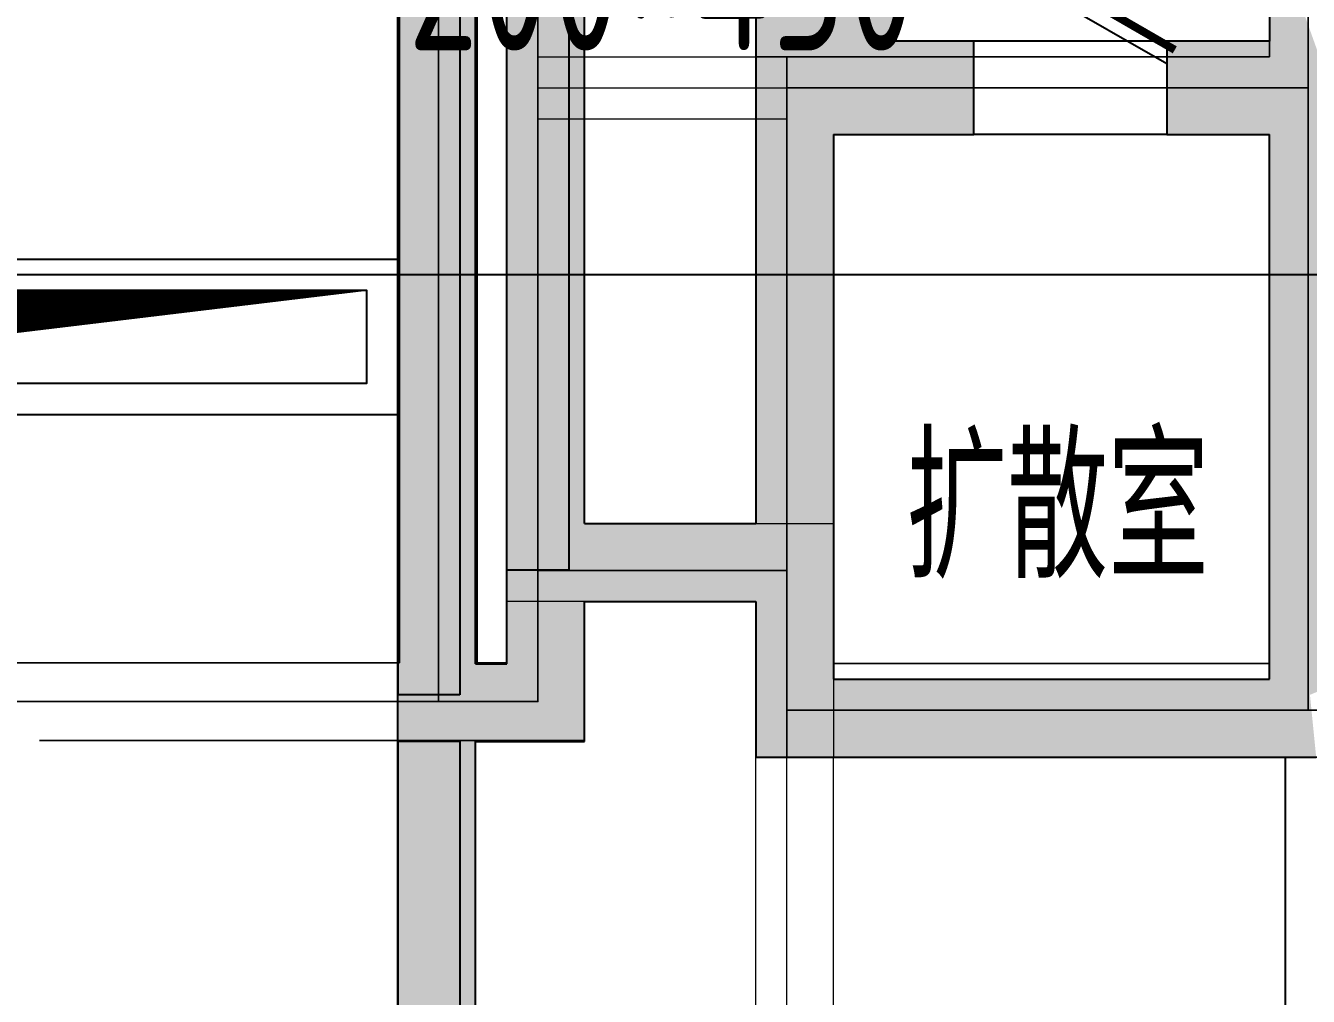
# Model space of a CAD drawing. Extents: x 369444 to 684549, y -549309 to 575337.
# Drawn here: x 390430 to 394549, y 460388 to 463507 of the extents above; entities that cross this region are included whole.
import ezdxf

# ---------------------------------------------------------------- set-up
doc = ezdxf.new("R2010")
doc.units = 0
doc.header["$LTSCALE"] = 1000
doc.header["$MEASUREMENT"] = 0
for name, color, linetype, lineweight, true_color in [('-1-0-1', 7, 'Continuous', 0, 0xc0c0c0), ('-1-1-2', 7, 'Continuous', 0, 0xc0c0c0), ('-2-0-1', 1, 'Continuous', 0, 0xff0000), ('-2-1-2', 9, 'Continuous', 0, 0x808080), ('1-6-1', 7, 'Continuous', 0, 0x55ff55), ('1-6-2', 7, 'Continuous', 0, 0x55ff55), ('12-6-1', 4, 'Continuous', 0, 0x00ffff), ('12-6-2', 4, 'Continuous', 0, 0x00ffff), ('12-6-5', 4, 'Continuous', 0, 0x00ffff)]:
    doc.layers.add(name, color=color, linetype=linetype, lineweight=lineweight, true_color=true_color)
for name, color, linetype in [('DOTE', 1, 'Continuous'), ('PUB_HATCH', 8, 'Continuous'), ('WALL', 9, 'Continuous'), ('WINDOW', 4, 'Continuous'), ('填充', 8, 'Continuous'), ('排水', 61, 'Continuous')]:
    doc.layers.add(name, color=color, linetype=linetype)
doc.styles.add('_TCH_DIM', font='SIMPLEX', dxfattribs={"bigfont": 'GBCBIG'})
doc.styles.add('yjkcad', font='yjkeng.shx', dxfattribs={"width": 0.7, "height": 250, "bigfont": 'yjkchn.shx'})

# ---------------------------------------------------------------- blocks, each defined once
blk = doc.blocks.new('$DorLib2D$00000192')
at = {"color": 0}
blk.add_line((-0.4999999999906706, 0.1249999999948415), (0.3660254037936426, 0.6249999999947988), dxfattribs=at)
at = {"color": 0, "const_width": 0.0416666666666667}
blk.add_lwpolyline([(-0.5416666666573526, 0.1971687836435301), (0.3243587371270884, 0.6971687836435052)], dxfattribs=at)

msp = doc.modelspace()

# ---------------------------------------------------------------- hatches: boundary and pattern name
at = {"layer": 'PUB_HATCH'}
h = msp.add_hatch(color=256, dxfattribs=at)
h.dxf.hatch_style = 1
h.paths.add_polyline_path([(433674.4847116452, 461706.9707464862), (433674.4847116452, 462106.9707464862), (434074.4847116452, 462106.9707464862), (434074.4847116452, 461706.9707464862)], flags=17)
h.paths.add_polyline_path([(405174.4847116452, 461706.9707464862), (405174.4847116452, 462106.9707464862), (404774.4847116452, 462106.9707464862), (404774.4847116452, 461706.9707464862)], flags=17)
h.paths.add_polyline_path([(419974.4847116452, 457856.9707464862), (420074.4847116452, 457856.9707464862), (420074.4847116452, 458356.9707464862), (419574.4847116452, 458356.9707464862), (419574.4847116452, 457856.9707464862), (419724.4847116452, 457856.9707464862)], flags=17)
h.paths.add_polyline_path([(420174.4847116452, 458356.9707464862), (419574.4847116452, 458356.9707464862), (419574.4847116452, 455256.9707464862), (419974.4847116452, 455256.9707464862), (419974.4847116452, 455456.9707464862), (419824.4847116452, 455456.9707464862), (419824.4847116452, 458106.9707464862), (420174.4847116452, 458106.9707464862)])
h.paths.add_polyline_path([(399474.4847116452, 455256.9707464862), (399474.4847116452, 460256.9707464862), (400224.4847116452, 460256.9707464862), (400224.4847116452, 460006.9707464862), (399724.4847116452, 460006.9707464862), (399724.4847116452, 455256.9707464862)])
h.paths.add_polyline_path([(409249.4847116452, 456956.9707464862), (409249.4847116452, 460256.9707464862), (409499.4847116452, 460256.9707464862), (409499.4847116452, 456956.9707464862)])
h.paths.add_polyline_path([(393024.4847116452, 457656.9707464862), (393024.4847116452, 452106.9707464862), (393524.4847116452, 452106.9707464862), (393524.4847116452, 451856.9707464862), (392774.4847116452, 451856.9707464862), (392774.4847116452, 457656.9707464862)])
h.paths.add_polyline_path([(396324.4847116452, 451856.9707464862), (395424.4847116452, 451856.9707464862), (395424.4847116452, 452106.9707464862), (396324.4847116452, 452106.9707464862), (396324.4847116452, 454356.9707464862), (396574.4847116452, 454356.9707464862), (396574.4847116452, 452106.9707464862), (397124.4847116452, 452106.9707464862), (397124.4847116452, 451856.9707464862)])
h.paths.add_polyline_path([(402924.4847116452, 453556.9707464862), (402924.4847116452, 451106.9707464862), (403824.4847116452, 451106.9707464862), (403824.4847116452, 450856.9707464862), (402674.4847116452, 450856.9707464862), (402674.4847116452, 453556.9707464862)])
h.paths.add_polyline_path([(405624.4847116452, 459556.9707464862), (405624.4847116452, 460256.9707464862), (407674.4847116452, 460256.9707464862), (407674.4847116452, 460006.9707464862), (405874.4847116452, 460006.9707464862), (405874.4847116452, 459556.9707464862)])
h.paths.add_polyline_path([(416074.4847116452, 453556.9707464862), (416074.4847116452, 450856.9707464862), (414924.4847116452, 450856.9707464862), (414924.4847116452, 451106.9707464862), (415824.4847116452, 451106.9707464862), (415824.4847116452, 453556.9707464862)])
h.paths.add_polyline_path([(413574.4847116452, 458106.9707464862), (413074.4847116452, 458106.9707464862), (413074.4847116452, 455456.9707464862), (413274.4847116452, 455456.9707464862), (413274.4847116452, 455256.9707464862), (412824.4847116452, 455256.9707464862), (412824.4847116452, 458356.9707464862), (413574.4847116452, 458356.9707464862)])
h.paths.add_polyline_path([(419274.4847116452, 453556.9707464862), (419274.4847116452, 450856.9707464862), (418624.4847116452, 450856.9707464862), (418624.4847116452, 451106.9707464862), (419024.4847116452, 451106.9707464862), (419024.4847116452, 453556.9707464862)])
h.paths.add_polyline_path([(406974.4847116452, 461656.7754339862), (406974.4847116452, 462556.9707464862), (410374.4847116452, 462556.9707464862), (410374.4847116452, 461656.7754339862), (410174.4847116452, 461656.7754339862), (410174.4847116452, 462356.9707464862), (407174.4847116452, 462356.9707464862), (407174.4534616452, 461656.7441839862)], flags=17)
h.paths.add_polyline_path([(405274.4847116452, 455456.9707464862), (405674.4847116452, 455456.9707464862), (405674.4847116452, 458106.9707464862), (405174.4847116452, 458106.9707464862), (405174.4847116452, 458356.9707464862), (405874.4847116452, 458356.9707464862), (405874.4847116452, 455256.9707464862), (405274.4847116452, 455256.9707464862)])
h.paths.add_polyline_path([(399724.4847116452, 451106.9707464862), (400124.4847116452, 451106.9707464862), (400124.4847116452, 450856.9707464862), (399474.4847116452, 450856.9707464862), (399474.4847116452, 451856.9707464862), (398924.4847116452, 451856.9707464862), (398924.4847116452, 452106.9707464862), (399474.4847116452, 452106.9707464862), (399474.4847116452, 453756.9707464862), (399724.4847116452, 453756.9707464862), (399724.4847116452, 452106.9707464862)])
h.paths.add_polyline_path([(405924.4847116452, 451106.9707464862), (406124.4847116452, 451106.9707464862), (406124.4847116452, 450856.9707464862), (405924.4847116452, 450856.9707464862), (405524.4847116452, 450856.9707464862), (405524.4847116452, 451106.9707464862), (405674.4847116452, 451106.9707464862), (405674.4847116452, 453556.9707464862), (405924.4847116452, 453556.9707464862)])
h.paths.add_polyline_path([(418674.4847116452, 458356.9707464862), (419274.4847116452, 458356.9707464862), (419274.4847116452, 455256.9707464862), (418874.4847116452, 455256.9707464862), (418874.4847116452, 455456.9707464862), (419024.4847116452, 455456.9707464862), (419024.4847116452, 458106.9707464862), (418674.4847116452, 458106.9707464862)])
h.paths.add_polyline_path([(396324.4847116452, 456906.9707464862), (396324.4847116452, 457406.9707464862), (394524.4847116452, 457406.9707464862), (394524.4847116452, 457656.9707464862), (396574.4847116452, 457656.9707464862), (396574.4847116452, 456906.9707464862)])
h.paths.add_polyline_path([(401924.4847116452, 458106.9707464862), (401374.4847116452, 458106.9707464862), (401374.4847116452, 456306.9707464862), (401124.4847116452, 456306.9707464862), (401124.4847116452, 458356.9707464862), (401924.4847116452, 458356.9707464862)])
h.paths.add_polyline_path([(410174.4847116452, 464206.9707464862), (410174.4847116452, 464756.9707464862), (407974.4847116452, 464756.9707464862), (407974.4847116452, 464206.9707464862), (407774.4847116452, 464206.9707464862), (407774.4847116452, 464956.9707464862), (410374.4847116452, 464956.9707464862), (410374.4847116452, 464206.9707464862)], flags=17)
h.paths.add_polyline_path([(413074.4847116452, 451106.9707464862), (413224.4847116452, 451106.9707464862), (413224.4847116452, 450856.9707464862), (412824.4847116452, 450856.9707464862), (412624.4847116452, 450856.9707464862), (412624.4847116452, 451106.9707464862), (412824.4847116452, 451106.9707464862), (412824.4847116452, 453556.9707464862), (413074.4847116452, 453556.9707464862)])
h.paths.add_polyline_path([(439124.4847116452, 455256.9707464862), (439124.4847116452, 460006.9707464862), (438624.4847116452, 460006.9707464862), (438624.4847116452, 460256.9707464862), (439374.4847116452, 460256.9707464862), (439374.4847116452, 455256.9707464862)])
h.paths.add_polyline_path([(429349.4847116452, 456956.9707464862), (429349.4847116452, 460256.9707464862), (429599.4847116452, 460256.9707464862), (429599.4847116452, 456956.9707464862)])
h.paths.add_polyline_path([(446074.4847116452, 457656.9707464862), (446074.4847116452, 451856.9707464862), (445324.4847116452, 451856.9707464862), (445324.4847116452, 452106.9707464862), (445824.4847116452, 452106.9707464862), (445824.4847116452, 457656.9707464862)])
h.paths.add_polyline_path([(441724.4847116452, 451856.9707464862), (441724.4847116452, 452106.9707464862), (442274.4847116452, 452106.9707464862), (442274.4847116452, 454356.9707464862), (442524.4847116452, 454356.9707464862), (442524.4847116452, 452106.9707464862), (443424.4847116452, 452106.9707464862), (443424.4847116452, 451856.9707464862), (442524.4847116452, 451856.9707464862)])
h.paths.add_polyline_path([(432974.4847116452, 459556.9707464862), (432974.4847116452, 460006.9707464862), (431174.4847116452, 460006.9707464862), (431174.4847116452, 460256.9707464862), (433224.4847116452, 460256.9707464862), (433224.4847116452, 459556.9707464862)])
h.paths.add_polyline_path([(423024.4847116452, 453556.9707464862), (423024.4847116452, 451106.9707464862), (423924.4847116452, 451106.9707464862), (423924.4847116452, 450856.9707464862), (422774.4847116452, 450856.9707464862), (422774.4847116452, 453556.9707464862)])
h.paths.add_polyline_path([(425274.4847116452, 458356.9707464862), (426024.4847116452, 458356.9707464862), (426024.4847116452, 455256.9707464862), (425574.4847116452, 455256.9707464862), (425574.4847116452, 455456.9707464862), (425774.4847116452, 455456.9707464862), (425774.4847116452, 458106.9707464862), (425274.4847116452, 458106.9707464862)])
h.paths.add_polyline_path([(419824.4847116452, 453556.9707464862), (419824.4847116452, 451106.9707464862), (420224.4847116452, 451106.9707464862), (420224.4847116452, 450856.9707464862), (419574.4847116452, 450856.9707464862), (419574.4847116452, 453556.9707464862)])
h.paths.add_polyline_path([(431674.4847116452, 461656.7754339862), (431674.4847116452, 462356.9707464862), (428674.4847116452, 462356.9707464862), (428674.4847116452, 461656.7754339862), (428474.4847116452, 461656.7754339862), (428474.4847116452, 462556.9707464862), (431874.4847116452, 462556.9707464862), (431874.5159616452, 461656.8066839862)], flags=17)
h.paths.add_polyline_path([(433574.4847116452, 455256.9707464862), (432974.4847116452, 455256.9707464862), (432974.4847116452, 458356.9707464862), (433674.4847116452, 458356.9707464862), (433674.4847116452, 458106.9707464862), (433174.4847116452, 458106.9707464862), (433174.4847116452, 455456.9707464862), (433574.4847116452, 455456.9707464862)])
h.paths.add_polyline_path([(439124.4847116452, 452106.9707464862), (439124.4847116452, 453756.9707464862), (439374.4847116452, 453756.9707464862), (439374.4847116452, 452106.9707464862), (439924.4847116452, 452106.9707464862), (439924.4847116452, 451856.9707464862), (439374.4847116452, 451856.9707464862), (439374.4847116452, 450856.9707464862), (438724.4847116452, 450856.9707464862), (438724.4847116452, 451106.9707464862), (439124.4847116452, 451106.9707464862)])
h.paths.add_polyline_path([(444324.4847116452, 457406.9707464862), (442524.4847116452, 457406.9707464862), (442524.4847116452, 456906.9707464862), (442274.4847116452, 456906.9707464862), (442274.4847116452, 457656.9707464862), (444324.4847116452, 457656.9707464862)])
h.paths.add_polyline_path([(432924.4847116452, 453556.9707464862), (433174.4847116452, 453556.9707464862), (433174.4847116452, 451106.9707464862), (433324.4847116452, 451106.9707464862), (433324.4847116452, 450856.9707464862), (432924.4847116452, 450856.9707464862), (432724.4847116452, 450856.9707464862), (432724.4847116452, 451106.9707464862), (432924.4847116452, 451106.9707464862)])
h.paths.add_polyline_path([(436924.4847116452, 458356.9707464862), (437724.4847116452, 458356.9707464862), (437724.4847116452, 456306.9707464862), (437474.4847116452, 456306.9707464862), (437474.4847116452, 458106.9707464862), (436924.4847116452, 458106.9707464862)])
h.paths.add_polyline_path([(436174.4847116452, 453556.9707464862), (436174.4847116452, 450856.9707464862), (435024.4847116452, 450856.9707464862), (435024.4847116452, 451106.9707464862), (435924.4847116452, 451106.9707464862), (435924.4847116452, 453556.9707464862)])
h.paths.add_polyline_path([(428474.4847116452, 464206.9707464862), (428474.4847116452, 464956.9707464862), (431074.4847116452, 464956.9707464862), (431074.4847116452, 464206.9707464862), (430874.4847116452, 464206.9707464862), (430874.4847116452, 464756.9707464862), (428674.4847116452, 464756.9707464862), (428674.4847116452, 464206.9707464862)], flags=17)
h.paths.add_polyline_path([(429349.4847116452, 451106.9707464862), (429349.4847116452, 454356.9707464862), (429599.4847116452, 454356.9707464862), (429599.4847116452, 451106.9707464862), (430324.4847116452, 451106.9707464862), (430324.4847116452, 450856.9707464862), (429349.4847116452, 450856.9707464862), (428624.4847116452, 450856.9707464862), (428624.4847116452, 451106.9707464862)])
h.paths.add_polyline_path([(425774.4847116452, 453556.9707464862), (426024.4847116452, 453556.9707464862), (426024.4847116452, 451106.9707464862), (426224.4847116452, 451106.9707464862), (426224.4847116452, 450856.9707464862), (426024.4847116452, 450856.9707464862), (425624.4847116452, 450856.9707464862), (425624.4847116452, 451106.9707464862), (425774.4847116452, 451106.9707464862)])
h.paths.add_polyline_path([(413074.4845743161, 461657.2529611278), (413324.4845743161, 461657.2529611278), (413324.4845743161, 462157.2529611278), (412824.4845743161, 462157.2529611278), (412824.4845743161, 461657.2529611278)], flags=17)
h.paths.add_polyline_path([(425774.4849252682, 461656.9712443042), (426024.4849252682, 461656.9712443042), (426024.4849252682, 462156.9712443042), (425524.4849252682, 462156.9712443042), (425524.4849252682, 461656.9712443042)], flags=17)
edge = h.paths.add_edge_path()
edge.add_line((413074.4847116452, 461656.9687533069), (413074.4847116452, 460056.9707460094))
edge.add_line((413074.4847116452, 460056.9707464862), (411074.4847116452, 460056.9707464862))
edge.add_line((411074.4847116452, 460056.9707464862), (411074.4847116452, 460256.9707464862))
edge.add_line((411074.4847116452, 460256.9707464862), (412824.4847116452, 460256.9707464862))
edge.add_line((412824.4847116452, 460256.9707464862), (412824.4847116452, 461657.2529611278))
edge.add_line((404774.4847116452, 461706.9707464862), (401874.4847116452, 461706.9707464862))
edge.add_line((401874.4847116452, 461706.9707464862), (401874.4847116452, 464456.9707464862))
edge.add_line((401874.4847116452, 464456.9707464862), (399674.4847116452, 464456.9707464862))
edge.add_line((399674.4847116452, 464456.9707464862), (399674.4847116452, 461656.9707464862))
edge.add_line((399674.4847116452, 461656.9707464862), (399174.4847116452, 461656.9707464862))
edge.add_line((399174.4847116452, 461656.9707464862), (399174.4847116452, 461856.9707464862))
edge.add_line((399174.4847116452, 461856.9707464862), (399474.4847116452, 461856.9707464862))
edge.add_line((399474.4847116452, 461856.9707464862), (399474.4847116452, 464456.9707464862))
edge.add_line((399474.4847116452, 464456.9707464862), (397174.4847116452, 464456.9707464862))
edge.add_line((397174.4847116452, 464456.9707464862), (397174.4847116452, 463506.9707464862))
edge.add_line((397174.4847116452, 463506.9707464862), (396924.4847116452, 463506.9707464862))
edge.add_line((396924.4847116452, 463506.9707464862), (396924.4847116452, 464456.9707464862))
edge.add_line((396924.4847116452, 464456.9707464862), (396924.4847116452, 464906.9707464862))
edge.add_line((396924.4847116452, 464906.9707464862), (392224.4847116452, 464906.9707464862))
edge.add_line((392224.4847116452, 464906.9707464862), (392224.4847116452, 461906.9707464862))
edge.add_line((392224.4847116452, 461906.9707464862), (393024.4847116452, 461906.9707464862))
edge.add_line((393024.4847116452, 461906.9707464862), (393024.4847116452, 461156.9707464862))
edge.add_line((393024.4847116452, 461156.9707464862), (392774.4847116452, 461156.9707464862))
edge.add_line((392774.4847116452, 461156.9707464862), (392774.4847116452, 461656.9707464862))
edge.add_line((392774.4847116452, 461656.9707464862), (391974.4847116452, 461656.9707464862))
edge.add_line((391974.4847116452, 461656.9707464862), (391974.4847116452, 465156.9707464862))
edge.add_line((391974.4847116452, 465156.9707464862), (397174.4847116452, 465156.9707464862))
edge.add_line((397174.4847116452, 465156.9707464862), (397174.4847116452, 464706.9707464862))
edge.add_line((397174.4847116452, 464706.9707464862), (399674.4847116452, 464706.9707464862))
edge.add_line((399674.4847116452, 464706.9707464862), (402124.4847116452, 464706.9707464862))
edge.add_line((402124.4847116452, 464706.9707464862), (402124.4847116452, 461956.9707464862))
edge.add_line((402124.4847116452, 461956.9707464862), (404774.4847116452, 461956.9707464862))
edge.add_line((426024.4847116452, 461656.9712443042), (426024.4847116452, 460256.9707460094))
edge.add_line((426024.4847116452, 460256.9707464862), (427774.4847116452, 460256.9707464862))
edge.add_line((427774.4847116452, 460256.9707464862), (427774.4847116452, 460056.9707464862))
edge.add_line((427774.4847116452, 460056.9707464862), (425774.4847116452, 460056.9707464862))
edge.add_line((425774.4847116452, 460056.9707464862), (425774.4847116452, 461656.971244781))
edge.add_line((434074.4847116452, 461956.9707464862), (436724.4847116452, 461956.9707464862))
edge.add_line((436724.4847116452, 461956.9707464862), (436724.4847116452, 464706.9707464862))
edge.add_line((436724.4847116452, 464706.9707464862), (439174.4847116452, 464706.9707464862))
edge.add_line((439174.4847116452, 464706.9707464862), (441674.4847116452, 464706.9707464862))
edge.add_line((441674.4847116452, 464706.9707464862), (441674.4847116452, 465156.9707464862))
edge.add_line((441674.4847116452, 465156.9707464862), (446874.4847116452, 465156.9707464862))
edge.add_line((446874.4847116452, 465156.9707464862), (446874.4847116452, 461656.9707464862))
edge.add_line((446874.4847116452, 461656.9707464862), (446074.4847116452, 461656.9707464862))
edge.add_line((446074.4847116452, 461656.9707464862), (446074.4847116452, 461156.9707464862))
edge.add_line((446074.4847116452, 461156.9707464862), (445824.4847116452, 461156.9707464862))
edge.add_line((445824.4847116452, 461156.9707464862), (445824.4847116452, 461906.9707464862))
edge.add_line((445824.4847116452, 461906.9707464862), (446624.4847116452, 461906.9707464862))
edge.add_line((446624.4847116452, 461906.9707464862), (446624.4847116452, 464906.9707464862))
edge.add_line((446624.4847116452, 464906.9707464862), (441924.4847116452, 464906.9707464862))
edge.add_line((441924.4847116452, 464906.9707464862), (441924.4847116452, 464456.9707464862))
edge.add_line((441924.4847116452, 464456.9707464862), (441924.4847116452, 463506.9707464862))
edge.add_line((441924.4847116452, 463506.9707464862), (441674.4847116452, 463506.9707464862))
edge.add_line((441674.4847116452, 463506.9707464862), (441674.4847116452, 464456.9707464862))
edge.add_line((441674.4847116452, 464456.9707464862), (439374.4847116452, 464456.9707464862))
edge.add_line((439374.4847116452, 464456.9707464862), (439374.4847116452, 461856.9707464862))
edge.add_line((439374.4847116452, 461856.9707464862), (439674.4847116452, 461856.9707464862))
edge.add_line((439674.4847116452, 461856.9707464862), (439674.4847116452, 461656.9707464862))
edge.add_line((439674.4847116452, 461656.9707464862), (439174.4847116452, 461656.9707464862))
edge.add_line((439174.4847116452, 461656.9707464862), (439174.4847116452, 464456.9707464862))
edge.add_line((439174.4847116452, 464456.9707464862), (436974.4847116452, 464456.9707464862))
edge.add_line((436974.4847116452, 464456.9707464862), (436974.4847116452, 461706.9707464862))
edge.add_line((436974.4847116452, 461706.9707464862), (434074.4847116452, 461706.9707464862))
edge.add_line((405174.4847116452, 462106.9707464862), (405174.4847116452, 467556.9707464862))
edge.add_line((405174.4847116452, 467556.9707464862), (412274.4847116452, 467556.9707464862))
edge.add_line((412274.4847116452, 467556.9707464862), (412274.4847116452, 464706.9707464862))
edge.add_line((412274.4847116452, 464706.9707464862), (412824.4847116452, 464706.9707464862))
edge.add_line((412824.4847116452, 464706.9707464862), (412824.4847116452, 464306.9707464862))
edge.add_line((412824.4847116452, 464306.9707464862), (413074.4847116452, 464306.9707464862))
edge.add_line((413074.4847116452, 464306.9707464862), (413074.4847116452, 464956.9707464862))
edge.add_line((413074.4847116452, 464956.9707464862), (412524.4847116452, 464956.9707464862))
edge.add_line((412524.4847116452, 464956.9707464862), (412524.4847116452, 467556.9707464862))
edge.add_line((412524.4847116452, 467556.9707464862), (413374.4847116452, 467556.9707464862))
edge.add_line((413374.4847116452, 467556.9707464862), (413374.4847116452, 465556.9707464862))
edge.add_line((413374.4847116452, 465556.9707464862), (419424.4847116452, 465556.9707464862))
edge.add_line((404924.4847116452, 462106.9707464862), (404924.4847116452, 467806.9707464862))
edge.add_line((404924.4847116452, 467806.9707464862), (412274.4847116452, 467806.9707464862))
edge.add_line((412274.4847116452, 467806.9707464862), (413624.4847116452, 467806.9707464862))
edge.add_line((413624.4847116452, 467806.9707464862), (413624.4847116452, 465806.9707464862))
edge.add_line((413624.4847116452, 465806.9707464862), (419424.4847116452, 465806.9707464862))
edge.add_line((419924.4847116452, 465556.9707464862), (425474.4847116452, 465556.9707464862))
edge.add_line((425474.4847116452, 465556.9707464862), (425474.4847116452, 467556.9707464862))
edge.add_line((425474.4847116452, 467556.9707464862), (426324.4847116452, 467556.9707464862))
edge.add_line((426324.4847116452, 467556.9707464862), (426324.4847116452, 464956.9707464862))
edge.add_line((426324.4847116452, 464956.9707464862), (425774.4847116452, 464956.9707464862))
edge.add_line((425774.4847116452, 464956.9707464862), (425774.4847116452, 464306.9707464862))
edge.add_line((425774.4847116452, 464306.9707464862), (426024.4847116452, 464306.9707464862))
edge.add_line((426024.4847116452, 464306.9707464862), (426024.4847116452, 464706.9707464862))
edge.add_line((426024.4847116452, 464706.9707464862), (426574.4847116452, 464706.9707464862))
edge.add_line((426574.4847116452, 464706.9707464862), (426574.4847116452, 467556.9707464862))
edge.add_line((426574.4847116452, 467556.9707464862), (433674.4847116452, 467556.9707464862))
edge.add_line((433674.4847116452, 467556.9707464862), (433674.4847116452, 462106.9707464862))
edge.add_line((419924.4847116452, 465806.9707464862), (425224.4847116452, 465806.9707464862))
edge.add_line((425224.4847116452, 465806.9707464862), (425224.4847116452, 467806.9707464862))
edge.add_line((425224.4847116452, 467806.9707464862), (426574.4847116452, 467806.9707464862))
edge.add_line((426574.4847116452, 467806.9707464862), (433924.4847116452, 467806.9707464862))
edge.add_line((433924.4847116452, 467806.9707464862), (433924.4847116452, 462106.9707464862))
h.paths.add_polyline_path([(410224.4847116452, 451106.9707464862), (410224.4847116452, 450856.9707464862), (408524.4847116452, 450856.9707464862), (408524.4847116452, 451106.9707464862), (409249.4847116452, 451106.9707464862), (409249.4847116452, 454356.9707464862), (409499.4847116452, 454356.9707464862), (409499.4847116452, 451106.9707464862)])
h = msp.add_hatch(color=256, dxfattribs=at)
h.dxf.hatch_style = 1
h.paths.add_polyline_path([(404924.4847116452, 467806.9707464862), (404924.4847116452, 462106.9707464862), (405174.4847116452, 462106.9707464862), (405174.4847116452, 467556.9707464862), (412274.4847116452, 467556.9707464862), (412274.4847116452, 464706.9707464862), (412824.4847116452, 464706.9707464862), (412824.4847116452, 464306.9707464862), (413074.4847116452, 464306.9707464862), (413074.4847116452, 464956.9707464862), (412524.4847116452, 464956.9707464862), (412524.4847116452, 467556.9707464862), (413674.4847116452, 467556.9707464862), (413674.4847116452, 465556.9707464862), (419424.4847116452, 465556.9707464862), (419424.4847116452, 465806.9707464862), (413924.4847116452, 465806.9707464862), (413924.4847116452, 467806.9707464862), (412274.4847116452, 467806.9707464862)])
h.paths.add_polyline_path([(433674.4847116452, 467556.9707464862), (433674.4847116452, 462106.9707464862), (433924.4847116452, 462106.9707464862), (433924.4847116452, 467806.9707464862), (426574.4847116452, 467806.9707464862), (424924.4847116452, 467806.9707464862), (424924.4847116452, 465806.9707464862), (419924.4847116452, 465806.9707464862), (419924.4847116452, 465556.9707464862), (425174.4847421627, 465556.97073838), (425174.4847421627, 467556.97073838), (426324.4847116452, 467556.9707464862), (426324.4847116452, 464956.9707464862), (425774.4847116452, 464956.9707464862), (425774.4847116452, 464306.9707464862), (426024.4847116452, 464306.9707464862), (426024.4847116452, 464706.9707464862), (426574.4847116452, 464706.9707464862), (426574.4847116452, 467556.9707464862)])
h.paths.add_polyline_path([(396124.4847116452, 465156.9707464862), (396124.4847116452, 464906.9707464862), (396924.4847116452, 464906.9707464862), (396924.4847116452, 463506.9707464862), (397174.4847116452, 463506.9707464862), (397174.4847116452, 464456.9707464862), (399474.4847116452, 464456.9707464862), (399474.4847116452, 461856.9707464862), (399174.4847116452, 461856.9707464862), (399174.4847116452, 461656.9707464862), (399674.4847116452, 461656.9707464862), (399674.4847116452, 464456.9707464862), (401874.4847116452, 464456.9707464862), (401874.4847116452, 461706.9707464862), (404774.4847116452, 461706.9707464862), (404774.4847116452, 461956.9707464862), (402124.4847116452, 461956.9707464862), (402124.4847116452, 464706.9707464862), (397174.4847116452, 464706.9707464862), (397174.4847116452, 465156.9707464862)])
h.paths.add_polyline_path([(392824.4847116452, 464906.9707464862), (392824.4847116452, 465156.9707464862), (391974.4847116452, 465156.9707464862), (391974.4847116452, 461656.9707464862), (392774.4847116452, 461656.9707464862), (392774.4847116452, 461156.9707464862), (393024.4847116452, 461156.9707464862), (393024.4847116452, 461906.9707464862), (392224.4847116452, 461906.9707464862), (392224.4847116452, 464906.9707464862)])
for points in [[(391624.5410242062, 461206.8659000087), (391874.5410242062, 461456.8659000087), (391874.5410242062, 466396.865899055), (391624.5410242062, 466396.865899055)], [(392174.617539404, 461756.9754194904), (392224.617539404, 461906.9754194904), (392224.617539404, 466396.8659004855), (391974.617539404, 466396.8659004855), (391974.617539404, 461656.9754194904)], [(392774.6160440426, 463856.9753646541), (393024.6160440426, 463156.9753637004), (393224.6160364132, 463156.9753632236), (393224.6160364132, 463856.9753632236)], [(393024.6160440426, 463156.9753637004), (392774.6160440426, 463856.9753646541), (392774.6160440426, 461906.9754194904), (392857.9493799191, 461740.3087529826), (393024.6160440426, 461656.9754194904)], [(394549.6160287838, 463506.9753651309), (394424.6160287838, 463856.9753632236), (394424.6160364132, 463156.9753632236)], [(394554.6160287838, 461356.9753880191), (394674.6160287838, 461406.9753880191), (394674.6160287838, 463156.9753675151), (394549.6160287838, 463506.9753651309), (394424.6160287838, 463156.9753632236), (394424.6160287838, 461406.9753880191)], [(393224.6160287838, 463156.9755568195), (393474.6159982663, 463156.9755162883), (393474.6160440426, 463456.9755162883), (393224.6160745602, 463456.9755568195)], [(394424.6160745602, 463456.9753613162), (394094.6160440426, 463456.9754151988), (394094.6159982663, 463156.9754151988), (394424.6160287838, 463156.9753613162)], [(392174.617539404, 461756.9754194904), (392224.617539404, 461656.9754194904), (392774.6160440426, 461656.9754194904), (392857.9493799191, 461740.3087529826), (392774.6160440426, 461906.9754194904), (392224.617539404, 461906.9754194904)], [(391974.617539404, 461456.8659000087), (392224.617539404, 461206.8659000087), (392224.617539404, 461656.9754194904), (392174.617539404, 461756.9754194904), (391974.617539404, 461656.9754194904)], [(392857.9493799191, 461740.3087529826), (392774.6160440426, 461656.9754194904), (392774.6160440426, 461156.9753880191), (393024.6160440426, 461406.9753880191), (393024.6160440426, 461656.9754194904)], [(391874.5410242062, 461456.8659000087), (391624.5410242062, 461206.8659000087), (391624.6160364132, 461206.8659000087), (391774.6160364132, 461256.8659004855), (391874.6160364132, 461456.8659000087)], [(391774.6160364132, 461256.8659004855), (391874.6160364132, 461206.8659000087), (392224.617539404, 461206.8659000087), (391974.617539404, 461456.8659000087), (391874.6160364132, 461456.8659000087)], [(393024.6160440426, 461406.9753880191), (392774.6160440426, 461156.9753880191), (394574.6160287838, 461156.9753880191), (394554.6160287838, 461356.9753880191), (394424.6160287838, 461406.9753880191)], [(391674.6160364132, 459406.9753880191), (391874.6160364132, 459406.9753880191), (391874.6160364132, 461206.8659000087), (391774.6160364132, 461256.8659004855), (391624.6160364132, 461206.8659000087), (391624.6160364132, 459556.9753880191)]]:
    msp.add_hatch(color=256, dxfattribs=at).paths.add_polyline_path(points)
at = {"layer": '填充'}
h = msp.add_hatch(dxfattribs=at)
h.set_pattern_fill('ANSI31', color=256, scale=100, angle=585.0000000000001, style=0)
h.set_pattern_definition([(270, (-38490358416.97454, -3904707323.507351), (158.75, 5.684341886080801e-14), [])])
h.paths.add_polyline_path([(389024.4828195553, 462656.8612231899), (391524.4826669674, 462656.861222713), (391524.4826669674, 462356.861222713), (389024.4828195553, 462356.8612231899)])

# ---------------------------------------------------------------- linework, layer by layer
at = {"layer": '-1-0-1', "color": 0}
for p in [(392074.3774118405, 463307.2029647517, -3600), (392874.3774118405, 463307.2029647517, -3600), (394549.2593698483, 463307.2029647517, -3600), (392074.3774118405, 461756.939371078, -3600), (392874.3774118405, 461756.939371078, -3600), (391755.1843652707, 461335.0859393764, -3600), (392074.3774118405, 461335.0859393764, -3600), (392874.3774118405, 461307.2028364826, -3600), (394549.2593698483, 461307.2028364826, -3600), (392874.3774118405, 461156.939371078, -3600)]:
    msp.add_point(p, dxfattribs=at)
at = {"layer": '-1-1-2', "color": 0}
for p, q in [((392074.3774118405, 463307.2029647517, -3600), (392074.3774118405, 463307.2029647517)), ((392874.3774118405, 463307.2029647517, -3600), (392874.3774118405, 463307.2029647517)), ((394549.2593698483, 463307.2029647517, -3600), (394549.2593698483, 463307.2029647517)), ((392074.3774118405, 461756.939371078, -3600), (392074.3774118405, 461756.939371078)), ((392874.3774118405, 461756.939371078, -3600), (392874.3774118405, 461756.939371078)), ((391755.1843652707, 461335.0859393764, -3600), (391755.1843652707, 461335.0859393764)), ((392074.3774118405, 461335.0859393764, -3600), (392074.3774118405, 461335.0859393764)), ((392874.3774118405, 461307.2028364826, -3600), (392874.3774118405, 461307.2028364826)), ((394549.2593698483, 461307.2028364826, -3600), (394549.2593698483, 461307.2028364826)), ((392874.3774118405, 461156.939371078, -3600), (392874.3774118405, 461156.939371078))]:
    msp.add_line(p, q, dxfattribs=at)
at = {"layer": '-2-0-1', "color": 0}
for p, q in [((391755.1843652707, 461335.0859393764, -3600), (391755.1843652707, 466397.0933475185, -3600)), ((392074.3774118405, 463307.2029647517, -3600), (392074.3774118405, 465056.939371078, -3600)), ((394549.2593698483, 463307.2029647517, -3600), (394549.2593698483, 465056.939371078, -3600)), ((392074.3774118405, 463307.2029647517, -3600), (392874.3774118405, 463307.2029647517, -3600)), ((392074.3774118405, 461756.939371078, -3600), (392074.3774118405, 463307.2029647517, -3600)), ((392874.3774118405, 463307.2029647517, -3600), (394549.2593698483, 463307.2029647517, -3600)), ((392874.3774118405, 461756.939371078, -3600), (392874.3774118405, 463307.2029647517, -3600)), ((394549.2593698483, 461307.2028364826, -3600), (394549.2593698483, 463307.2029647517, -3600)), ((392074.3774118405, 461756.939371078, -3600), (392874.3774118405, 461756.939371078, -3600)), ((392074.3774118405, 461335.0859393764, -3600), (392074.3774118405, 461756.939371078, -3600)), ((392874.3774118405, 461307.2028364826, -3600), (392874.3774118405, 461756.939371078, -3600)), ((390349.2593774777, 461335.0859393764, -3600), (391755.1843652707, 461335.0859393764, -3600)), ((391755.1843652707, 461335.0859393764, -3600), (392074.3774118405, 461335.0859393764, -3600)), ((392874.3774118405, 461307.2028364826, -3600), (394549.2593698483, 461307.2028364826, -3600)), ((392874.3774118405, 461156.939371078, -3600), (392874.3774118405, 461307.2028364826, -3600)), ((394549.2593698483, 461307.2028364826, -3600), (396474.3774118405, 461307.2028364826, -3600)), ((392874.3774118405, 457556.939371078, -3600), (392874.3774118405, 461156.939371078, -3600))]:
    msp.add_line(p, q, dxfattribs=at)
at = {"layer": '-2-1-2', "color": 0}
for p, q in [((391755.1843652707, 461335.0859393764), (391755.1843652707, 466397.0933475185)), ((392074.3774118405, 463307.2029647517), (392074.3774118405, 465056.939371078)), ((394549.2593698483, 463307.2029647517), (394549.2593698483, 465056.939371078)), ((392074.3774118405, 463307.2029647517), (392874.3774118405, 463307.2029647517)), ((392074.3774118405, 461756.939371078), (392074.3774118405, 463307.2029647517)), ((392874.3774118405, 463307.2029647517), (394549.2593698483, 463307.2029647517)), ((392874.3774118405, 461756.939371078), (392874.3774118405, 463307.2029647517)), ((394549.2593698483, 461307.2028364826), (394549.2593698483, 463307.2029647517)), ((392074.3774118405, 461756.939371078), (392874.3774118405, 461756.939371078)), ((392074.3774118405, 461335.0859393764), (392074.3774118405, 461756.939371078)), ((392874.3774118405, 461307.2028364826), (392874.3774118405, 461756.939371078)), ((390349.2593774777, 461335.0859393764), (391755.1843652707, 461335.0859393764)), ((391755.1843652707, 461335.0859393764), (392074.3774118405, 461335.0859393764)), ((392874.3774118405, 461307.2028364826), (394549.2593698483, 461307.2028364826)), ((392874.3774118405, 461156.939371078), (392874.3774118405, 461307.2028364826)), ((394549.2593698483, 461307.2028364826), (396474.3774118405, 461307.2028364826)), ((392874.3774118405, 457556.939371078), (392874.3774118405, 461156.939371078))]:
    msp.add_line(p, q, dxfattribs=at)
at = {"layer": '1-6-1', "color": 0}
for p, q in [((391630.1843652707, 466397.0933475185, -3600), (391630.1843652707, 461460.0859393764, -3600)), ((391630.1843652707, 461460.0859393764), (391630.1843652707, 466397.0933475185)), ((391880.1843652707, 466397.0933475185), (391880.1843652707, 461460.0859393764)), ((391880.1843652707, 461460.0859393764, -3600), (391880.1843652707, 466397.0933475185, -3600)), ((394424.2593698483, 465156.939371078, -3600), (394424.2593698483, 463407.2029647517, -3600)), ((394424.2593698483, 463407.2029647517), (394424.2593698483, 465156.939371078)), ((391974.3774118405, 465056.939371078, -8700), (391974.3774118405, 463307.2029647517, -8700)), ((391974.3774118405, 463307.2029647517, -5100), (391974.3774118405, 465056.939371078, -5100)), ((392224.3774118405, 464906.939371078, -5100), (392224.3774118405, 463307.2029647517, -5100)), ((392224.3774118405, 463307.2029647517, -8700), (392224.3774118405, 464906.939371078, -8700)), ((392774.3774118405, 463407.2029647517, -8700), (392774.3774118405, 463407.2029647517, -5100)), ((394424.2593698483, 463407.2029647517, -8700), (392774.3774118405, 463407.2029647517, -8700)), ((392774.3774118405, 463407.2029647517, -5100), (394424.2593698483, 463407.2029647517, -5100)), ((392774.3774118405, 463407.2029647517, -3600), (392774.3774118405, 461906.939371078, -3600)), ((392774.3774118405, 463407.2029647517), (392774.3774118405, 463407.2029647517, -3600)), ((392774.3774118405, 461906.939371078), (392774.3774118405, 463407.2029647517)), ((394424.2593698483, 463407.2029647517, -5100), (394424.2593698483, 463407.2029647517, -8700)), ((394424.2593698483, 463407.2029647517, -3600), (394424.2593698483, 463407.2029647517)), ((391974.3774118405, 463307.2029647517, -8700), (391974.3774118405, 463307.2029647517, -5100)), ((391974.3774118405, 463307.2029647517, -8700), (391974.3774118405, 461756.939371078, -8700)), ((391974.3774118405, 463307.2029647517, -5100), (391974.3774118405, 463307.2029647517, -8700)), ((391974.3774118405, 461756.939371078, -5100), (391974.3774118405, 463307.2029647517, -5100)), ((392224.3774118405, 463307.2029647517, -5100), (392224.3774118405, 463307.2029647517, -8700)), ((392224.3774118405, 463307.2029647517, -5100), (392224.3774118405, 461906.939371078, -5100)), ((392224.3774118405, 463307.2029647517, -8700), (392224.3774118405, 463307.2029647517, -5100)), ((392224.3774118405, 461906.939371078, -8700), (392224.3774118405, 463307.2029647517, -8700)), ((393024.3774118405, 463157.2029647517, -5100), (393024.3774118405, 463157.2029647517, -8700)), ((394424.2593698483, 463157.2029647517, -5100), (393024.3774118405, 463157.2029647517, -5100)), ((393024.3774118405, 463157.2029647517, -8700), (394424.2593698483, 463157.2029647517, -8700)), ((393024.3774118405, 463157.2029647517), (393024.3774118405, 461756.939371078)), ((393024.3774118405, 463157.2029647517, -3600), (393024.3774118405, 463157.2029647517)), ((393024.3774118405, 461756.939371078, -3600), (393024.3774118405, 463157.2029647517, -3600)), ((394424.2593698483, 463157.2029647517, -8700), (394424.2593698483, 463157.2029647517, -5100)), ((394424.2593698483, 463157.2029647517, -8700), (394424.2593698483, 461457.2028364826, -8700)), ((394424.2593698483, 463157.2029647517, -5100), (394424.2593698483, 463157.2029647517, -8700)), ((394424.2593698483, 461457.2028364826, -5100), (394424.2593698483, 463157.2029647517, -5100)), ((392224.3774118405, 461906.939371078, -3600), (392224.3774118405, 461906.939371078)), ((392774.3774118405, 461906.939371078, -3600), (392224.3774118405, 461906.939371078, -3600)), ((392224.3774118405, 461906.939371078), (392774.3774118405, 461906.939371078)), ((392224.3774118405, 461906.939371078, -5100), (392224.3774118405, 461906.939371078, -8700)), ((392774.3774118405, 461906.939371078, -3600), (392774.3774118405, 461906.939371078)), ((392774.3774118405, 461906.939371078), (392774.3774118405, 461906.939371078, -3600)), ((391974.3774118405, 461756.939371078, -8700), (391974.3774118405, 461756.939371078, -5100)), ((391974.3774118405, 461756.939371078, -3600), (391974.3774118405, 461460.0859393764, -3600)), ((391974.3774118405, 461756.939371078), (391974.3774118405, 461756.939371078, -3600)), ((391974.3774118405, 461460.0859393764), (391974.3774118405, 461756.939371078)), ((393024.3774118405, 461756.939371078), (393024.3774118405, 461756.939371078, -3600)), ((393024.3774118405, 461756.939371078), (393024.3774118405, 461457.2028364826)), ((393024.3774118405, 461756.939371078, -3600), (393024.3774118405, 461756.939371078)), ((393024.3774118405, 461457.2028364826, -3600), (393024.3774118405, 461756.939371078, -3600)), ((392224.3774118405, 461656.939371078), (392224.3774118405, 461656.939371078, -3600)), ((392774.3774118405, 461656.939371078), (392224.3774118405, 461656.939371078)), ((392224.3774118405, 461656.939371078, -3600), (392774.3774118405, 461656.939371078, -3600)), ((392224.3774118405, 461656.939371078), (392224.3774118405, 461210.0859393764)), ((392224.3774118405, 461656.939371078, -3600), (392224.3774118405, 461656.939371078)), ((392224.3774118405, 461210.0859393764, -3600), (392224.3774118405, 461656.939371078, -3600)), ((392774.3774118405, 461656.939371078, -3600), (392774.3774118405, 461307.2028364826, -3600)), ((392774.3774118405, 461656.939371078), (392774.3774118405, 461656.939371078, -3600)), ((392774.3774118405, 461307.2028364826), (392774.3774118405, 461656.939371078)), ((392774.3774118405, 461656.939371078, -3600), (392774.3774118405, 461656.939371078)), ((391630.1843652707, 461460.0859393764, -3600), (390349.2593774777, 461460.0859393764, -3600)), ((390349.2593774777, 461460.0859393764), (391630.1843652707, 461460.0859393764)), ((391630.1843652707, 461460.0859393764, -3600), (391630.1843652707, 461460.0859393764)), ((391630.1843652707, 461460.0859393764), (391630.1843652707, 461460.0859393764, -3600)), ((391880.1843652707, 461460.0859393764, -3600), (391880.1843652707, 461460.0859393764)), ((391974.3774118405, 461460.0859393764, -3600), (391880.1843652707, 461460.0859393764, -3600)), ((391880.1843652707, 461460.0859393764), (391974.3774118405, 461460.0859393764)), ((391880.1843652707, 461460.0859393764), (391880.1843652707, 461460.0859393764, -3600)), ((391974.3774118405, 461460.0859393764), (391974.3774118405, 461460.0859393764, -3600)), ((391974.3774118405, 461460.0859393764, -3600), (391974.3774118405, 461460.0859393764)), ((393024.3774118405, 461457.2028364826, -3600), (393024.3774118405, 461457.2028364826)), ((394424.2593698483, 461457.2028364826, -3600), (393024.3774118405, 461457.2028364826, -3600)), ((393024.3774118405, 461457.2028364826), (394424.2593698483, 461457.2028364826)), ((393024.3774118405, 461457.2028364826), (393024.3774118405, 461457.2028364826, -3600)), ((394424.2593698483, 461457.2028364826, -8700), (394424.2593698483, 461457.2028364826, -5100)), ((394424.2593698483, 461457.2028364826), (394424.2593698483, 461457.2028364826, -3600)), ((392774.3774118405, 461307.2028364826, -3600), (392774.3774118405, 461307.2028364826)), ((392774.3774118405, 461307.2028364826, -3600), (392774.3774118405, 461156.939371078, -3600)), ((392774.3774118405, 461307.2028364826), (392774.3774118405, 461307.2028364826, -3600)), ((392774.3774118405, 461156.939371078), (392774.3774118405, 461307.2028364826)), ((390474.2593774777, 461210.0859393764), (390474.2593774777, 461210.0859393764, -3600)), ((391755.1843652707, 461210.0859393764), (390474.2593774777, 461210.0859393764)), ((390474.2593774777, 461210.0859393764, -3600), (391755.1843652707, 461210.0859393764, -3600)), ((391755.1843652707, 461210.0859393764), (391755.1843652707, 461210.0859393764, -3600)), ((392224.3774118405, 461210.0859393764), (391755.1843652707, 461210.0859393764)), ((391755.1843652707, 461210.0859393764, -3600), (392224.3774118405, 461210.0859393764, -3600)), ((391755.1843652707, 461210.0859393764, -3600), (391755.1843652707, 461210.0859393764)), ((392224.3774118405, 461210.0859393764, -3600), (392224.3774118405, 461210.0859393764)), ((392224.3774118405, 461210.0859393764), (392224.3774118405, 461210.0859393764, -3600)), ((392774.3774118405, 461156.939371078, -3600), (392774.3774118405, 461156.939371078)), ((392774.3774118405, 461156.939371078, -3600), (393024.3774118405, 461156.939371078, -3600)), ((392774.3774118405, 461156.939371078), (392774.3774118405, 461156.939371078, -3600)), ((393024.3774118405, 461156.939371078), (392774.3774118405, 461156.939371078)), ((393024.3774118405, 461157.2028364826), (393024.3774118405, 461157.2028364826, -3600)), ((394549.2593698483, 461157.2028364826), (393024.3774118405, 461157.2028364826)), ((393024.3774118405, 461157.2028364826, -3600), (394549.2593698483, 461157.2028364826, -3600)), ((393024.3774118405, 461157.2028364826), (393024.3774118405, 461156.939371078)), ((393024.3774118405, 461157.2028364826, -3600), (393024.3774118405, 461157.2028364826)), ((393024.3774118405, 461156.939371078, -3600), (393024.3774118405, 461157.2028364826, -3600)), ((393024.3774118405, 461156.939371078), (393024.3774118405, 461156.939371078, -3600)), ((393024.3774118405, 461156.939371078, -3600), (393024.3774118405, 461156.939371078)), ((394549.2593698483, 461157.2028364826), (394549.2593698483, 461157.2028364826, -3600)), ((396474.3774118405, 461157.2028364826), (394549.2593698483, 461157.2028364826)), ((394549.2593698483, 461157.2028364826, -3600), (396474.3774118405, 461157.2028364826, -3600)), ((394549.2593698483, 461157.2028364826, -3600), (394549.2593698483, 461157.2028364826))]:
    msp.add_line(p, q, dxfattribs=at)
at = {"layer": '1-6-2', "color": 0}
for p, q in [((391755.1843652707, 466397.0933475185), (391755.1843652707, 461335.0859393764)), ((391755.1843652707, 461335.0859393764, -3600), (391755.1843652707, 466397.0933475185, -3600)), ((392074.3774118405, 465056.939371078, -5100), (392074.3774118405, 463307.2029647517, -5100)), ((392074.3774118405, 463307.2029647517, -8700), (392074.3774118405, 465056.939371078, -8700)), ((394549.2593698483, 465056.939371078), (394549.2593698483, 463307.2029647517)), ((394549.2593698483, 463307.2029647517, -3600), (394549.2593698483, 465056.939371078, -3600)), ((392074.3774118405, 463307.2029647517, -5100), (392074.3774118405, 463307.2029647517, -8700)), ((392074.3774118405, 463307.2029647517, -5100), (392074.3774118405, 461756.939371078, -5100)), ((392074.3774118405, 463307.2029647517, -8700), (392074.3774118405, 463307.2029647517, -5100)), ((392074.3774118405, 461756.939371078, -8700), (392074.3774118405, 463307.2029647517, -8700)), ((392874.3774118405, 463307.2029647517, -5100), (392874.3774118405, 463307.2029647517, -8700)), ((394549.2593698483, 463307.2029647517, -5100), (392874.3774118405, 463307.2029647517, -5100)), ((392874.3774118405, 463307.2029647517, -8700), (394549.2593698483, 463307.2029647517, -8700)), ((392874.3774118405, 463307.2029647517), (392874.3774118405, 461756.939371078)), ((392874.3774118405, 463307.2029647517, -3600), (392874.3774118405, 463307.2029647517)), ((392874.3774118405, 461756.939371078, -3600), (392874.3774118405, 463307.2029647517, -3600)), ((394549.2593698483, 463307.2029647517, -8700), (394549.2593698483, 463307.2029647517, -5100)), ((394549.2593698483, 463307.2029647517, -5100), (394549.2593698483, 461307.2028364826, -5100)), ((394549.2593698483, 463307.2029647517, -8700), (394549.2593698483, 463307.2029647517, -5100)), ((394549.2593698483, 461307.2028364826, -8700), (394549.2593698483, 463307.2029647517, -8700)), ((394549.2593698483, 463307.2029647517), (394549.2593698483, 463307.2029647517, -3600)), ((392074.3774118405, 461756.939371078), (392074.3774118405, 461756.939371078, -3600)), ((392874.3774118405, 461756.939371078), (392074.3774118405, 461756.939371078)), ((392074.3774118405, 461756.939371078, -3600), (392874.3774118405, 461756.939371078, -3600)), ((392074.3774118405, 461756.939371078, -5100), (392074.3774118405, 461756.939371078, -8700)), ((392074.3774118405, 461756.939371078), (392074.3774118405, 461335.0859393764)), ((392074.3774118405, 461756.939371078, -3600), (392074.3774118405, 461756.939371078)), ((392074.3774118405, 461335.0859393764, -3600), (392074.3774118405, 461756.939371078, -3600)), ((392874.3774118405, 461756.939371078), (392874.3774118405, 461756.939371078, -3600)), ((392874.3774118405, 461756.939371078), (392874.3774118405, 461307.2028364826)), ((392874.3774118405, 461756.939371078, -3600), (392874.3774118405, 461756.939371078)), ((392874.3774118405, 461307.2028364826, -3600), (392874.3774118405, 461756.939371078, -3600)), ((392874.3774118405, 461756.939371078, -3600), (392874.3774118405, 461756.939371078)), ((391755.1843652707, 461335.0859393764), (390349.2593774777, 461335.0859393764)), ((390349.2593774777, 461335.0859393764, -3600), (391755.1843652707, 461335.0859393764, -3600)), ((391755.1843652707, 461335.0859393764), (391755.1843652707, 461335.0859393764, -3600)), ((392074.3774118405, 461335.0859393764), (391755.1843652707, 461335.0859393764)), ((391755.1843652707, 461335.0859393764, -3600), (392074.3774118405, 461335.0859393764, -3600)), ((391755.1843652707, 461335.0859393764), (391755.1843652707, 461335.0859393764, -3600)), ((391755.1843652707, 461335.0859393764, -3600), (391755.1843652707, 461335.0859393764)), ((392074.3774118405, 461335.0859393764, -3600), (392074.3774118405, 461335.0859393764)), ((392074.3774118405, 461335.0859393764), (392074.3774118405, 461335.0859393764, -3600)), ((392874.3774118405, 461307.2028364826), (392874.3774118405, 461307.2028364826, -3600)), ((394549.2593698483, 461307.2028364826), (392874.3774118405, 461307.2028364826)), ((392874.3774118405, 461307.2028364826, -3600), (394549.2593698483, 461307.2028364826, -3600)), ((392874.3774118405, 461307.2028364826), (392874.3774118405, 461307.2028364826, -3600)), ((392874.3774118405, 461307.2028364826), (392874.3774118405, 461156.939371078)), ((392874.3774118405, 461307.2028364826, -3600), (392874.3774118405, 461307.2028364826)), ((392874.3774118405, 461156.939371078, -3600), (392874.3774118405, 461307.2028364826, -3600)), ((394549.2593698483, 461307.2028364826, -5100), (394549.2593698483, 461307.2028364826, -8700)), ((394549.2593698483, 461307.2028364826), (394549.2593698483, 461307.2028364826, -3600)), ((396474.3774118405, 461307.2028364826), (394549.2593698483, 461307.2028364826)), ((394549.2593698483, 461307.2028364826, -3600), (396474.3774118405, 461307.2028364826, -3600)), ((394549.2593698483, 461307.2028364826, -3600), (394549.2593698483, 461307.2028364826)), ((392874.3774118405, 461156.939371078), (392874.3774118405, 461156.939371078, -3600))]:
    msp.add_line(p, q, dxfattribs=at)
at = {"layer": '12-6-1', "color": 0}
for p, q in [((392074.3774118405, 463407.2029647517), (392074.3774118405, 463207.2029647517)), ((392074.3774118405, 463407.2029647517, -450), (392074.3774118405, 463407.2029647517)), ((392074.3774118405, 463207.2029647517, -450), (392074.3774118405, 463407.2029647517, -450)), ((392074.3774118405, 463407.2029647517), (392874.3774118405, 463407.2029647517)), ((392074.3774118405, 463407.2029647517, -450), (392874.3774118405, 463407.2029647517, -450)), ((392874.3774118405, 463407.2029647517), (392874.3774118405, 463207.2029647517)), ((392874.3774118405, 463407.2029647517, -450), (392874.3774118405, 463407.2029647517)), ((392874.3774118405, 463207.2029647517, -450), (392874.3774118405, 463407.2029647517, -450)), ((392074.3774118405, 463207.2029647517), (392074.3774118405, 463207.2029647517, -450)), ((392074.3774118405, 463207.2029647517), (392874.3774118405, 463207.2029647517)), ((392074.3774118405, 463207.2029647517, -450), (392874.3774118405, 463207.2029647517, -450)), ((392874.3774118405, 463207.2029647517), (392874.3774118405, 463207.2029647517, -450)), ((392774.3774118405, 461156.939371078), (393024.3774118405, 461156.939371078)), ((392774.3774118405, 461156.939371078, -500), (392774.3774118405, 461156.939371078)), ((393024.3774118405, 461156.939371078, -500), (392774.3774118405, 461156.939371078, -500)), ((392774.3774118405, 457556.939371078), (392774.3774118405, 461156.939371078)), ((392774.3774118405, 457556.939371078, -500), (392774.3774118405, 461156.939371078, -500)), ((393024.3774118405, 461156.939371078), (393024.3774118405, 461156.939371078, -500)), ((393024.3774118405, 457556.939371078), (393024.3774118405, 461156.939371078)), ((393024.3774118405, 457556.939371078, -500), (393024.3774118405, 461156.939371078, -500))]:
    msp.add_line(p, q, dxfattribs=at)
at = {"layer": '12-6-2', "color": 0}
for p, q in [((392074.3774118405, 463307.2029647517), (392874.3774118405, 463307.2029647517)), ((392874.3774118405, 457556.939371078), (392874.3774118405, 461156.939371078))]:
    msp.add_line(p, q, dxfattribs=at)
at = {"layer": 'DOTE', "color": 8}
msp.add_line((391624.4826669674, 59364.2341589618), (391624.4826669674, 476704.7720441509), dxfattribs=at)
at = {"layer": 'DOTE', "color": 8, "lineweight": -2}
msp.add_line((377844.3969278317, 462706.974416225), (624570.94583988, 462706.974416225), dxfattribs=at)
at = {"layer": 'PUB_HATCH', "lineweight": 0, "ltscale": 0.9999999776482582}
msp.add_lwpolyline([(392824.4847116452, 465156.9707464862), (392824.4847116452, 464906.9707464862), (392224.4847116452, 464906.9707464862), (392224.4847116452, 461906.9707464862), (393024.4847116452, 461906.9707464862), (393024.4847116452, 461156.9707464862), (392774.4847116452, 461156.9707464862), (392774.4847116452, 461656.9707464862), (391974.4847116452, 461656.9707464862), (391974.4847116452, 465156.9707464862)], close=True, dxfattribs=at)
at = {"layer": 'WALL'}
for p, q in [((391624.5410242062, 461206.8659000087), (391624.5410242062, 466396.865899055)), ((391874.5410242062, 461456.8659000087), (391874.5410242062, 466396.865899055)), ((391974.617539404, 461656.9754194904), (391974.617539404, 466396.8659004855)), ((392224.617539404, 461906.9754194904), (392224.617539404, 466396.8659004855)), ((391974.4847116452, 465056.9756064105), (391974.4847116452, 461756.9756064105)), ((392174.4847116452, 465056.9756064105), (392174.4847116452, 461756.9756064105)), ((392774.6160440426, 463856.9753646541), (392774.6160440426, 461906.9754194904)), ((393224.6160364132, 463856.9753632236), (393224.6160745602, 463456.9755568195)), ((394424.6160287838, 463856.9753632236), (394424.6160745602, 463456.9753613162)), ((393474.6160440426, 463456.9755162883), (393224.6160745602, 463456.9755568195)), ((393474.6159982663, 463156.9755162883), (393474.6160440426, 463456.9755162883)), ((394094.6160440426, 463456.9754151988), (394094.6159982663, 463156.9754151988)), ((394424.6160745602, 463456.9753613162), (394094.6160440426, 463456.9754151988)), ((393024.6160440426, 463156.9753637004), (393224.6160364132, 463156.9753632236)), ((393024.6160440426, 463156.9753637004), (393024.6160440426, 461656.9754194904)), ((393224.6160287838, 463156.9755568195), (393474.6159982663, 463156.9755162883)), ((394094.6159982663, 463156.9754151988), (394424.6160287838, 463156.9753613162)), ((394424.6160287838, 463156.9753632236), (394424.6160364132, 463156.9753632236)), ((394424.6160287838, 461406.9753880191), (394424.6160287838, 463156.9753632236)), ((392224.617539404, 461906.9754194904), (392774.6160440426, 461906.9754194904)), ((392174.4847116452, 461756.9756064105), (391974.4847116452, 461756.9756064105)), ((391974.617539404, 461456.8659000087), (391974.617539404, 461656.9754194904)), ((392224.617539404, 461206.8659000087), (392224.617539404, 461656.9754194904)), ((392224.617539404, 461656.9754194904), (392774.6160440426, 461656.9754194904)), ((392774.6160440426, 461656.9754194904), (392774.6160440426, 461156.9753880191)), ((393024.6160440426, 461656.9754194904), (393024.6160440426, 461406.9753880191)), ((391874.5410242062, 461456.8659000087), (391874.6160364132, 461456.8659000087)), ((391874.6160364132, 461456.8659000087), (391974.617539404, 461456.8659000087)), ((393024.6160440426, 461406.9753880191), (394424.6160287838, 461406.9753880191)), ((391624.4826669674, 461206.8658957172), (391624.4826669674, 457456.9756064105)), ((391824.4826669674, 461206.8658957172), (391624.4826669674, 461206.8658957172)), ((391624.5410242062, 461206.8659000087), (391624.6160364132, 461206.8659000087)), ((391624.6160364132, 459556.9753880191), (391624.6160364132, 461206.8659000087)), ((391824.4826669674, 461206.8658957172), (391824.4826669674, 457656.9756064105)), ((391874.6160364132, 459406.9753880191), (391874.6160364132, 461206.8659000087)), ((391874.6160364132, 461206.8659000087), (392224.617539404, 461206.8659000087)), ((392774.6160440426, 461156.9753880191), (394574.6160287838, 461156.9753880191)), ((394474.6160440426, 461156.9753880191), (394474.6160440426, 459056.971338718))]:
    msp.add_line(p, q, dxfattribs=at)
at = {"layer": 'WALL', "linetype": 'ByBlock'}
for p, q in [((391624.54299259, 466396.8612260509), (391624.5430002194, 461356.8612265277)), ((391824.54299259, 466196.8612260509), (391824.5430002194, 461356.8612265277)), ((391824.5430002194, 461356.8612265277), (391624.5430002194, 461356.8612265277))]:
    msp.add_line(p, q, dxfattribs=at)
at = {"layer": 'WINDOW', "color": 0}
for p, q in [((394094.6160440426, 463456.9754151988, -0.006952465464527928), (393474.6160440426, 463456.9755162883, -0.006952465464527928)), ((394094.6159982663, 463156.9754151988, -0.006952465464527928), (393474.6159982663, 463156.9755162883, -0.006952465464527928))]:
    msp.add_line(p, q, dxfattribs=at)
at = {"layer": '排水'}
msp.add_lwpolyline([(388924.4828195553, 462756.8612231899), (391624.4826669674, 462756.861222713), (391624.4826669674, 462256.861222713), (388924.4828195553, 462256.8612231899), (388924.4828195553, 462756.8612231899)], dxfattribs=at)
msp.add_lwpolyline([(389024.4828195553, 462656.8612231899), (391524.4826669674, 462656.861222713), (391524.4826669674, 462356.861222713), (389024.4828195553, 462356.8612231899)], close=True, dxfattribs=at)

# ---------------------------------------------------------------- block references
at = {"layer": 'WINDOW', "color": 0, "xscale": -619.9999999999953, "yscale": 619.9999999999958, "zscale": 619.9999999999999, "rotation": 359.9999906654081}
msp.add_blockref('$DorLib2D$00000192', (393784.6160211544, 463306.9754657436), dxfattribs=at)

# ---------------------------------------------------------------- texts
at = {"color": 2, "style": '_TCH_DIM'}
msp.add_text('扩散室', height=450, dxfattribs=at).set_placement((393258.1032266598, 461732.2722878146, -0.002828206648251883))
at = {"layer": '12-6-5', "color": 0, "insert": (392474.3774118405, 463427.2029642749), "char_height": 500, "attachment_point": 8, "style": 'yjkcad'}
msp.add_mtext('200*450', dxfattribs=at)

doc.saveas('drawing.dxf')
